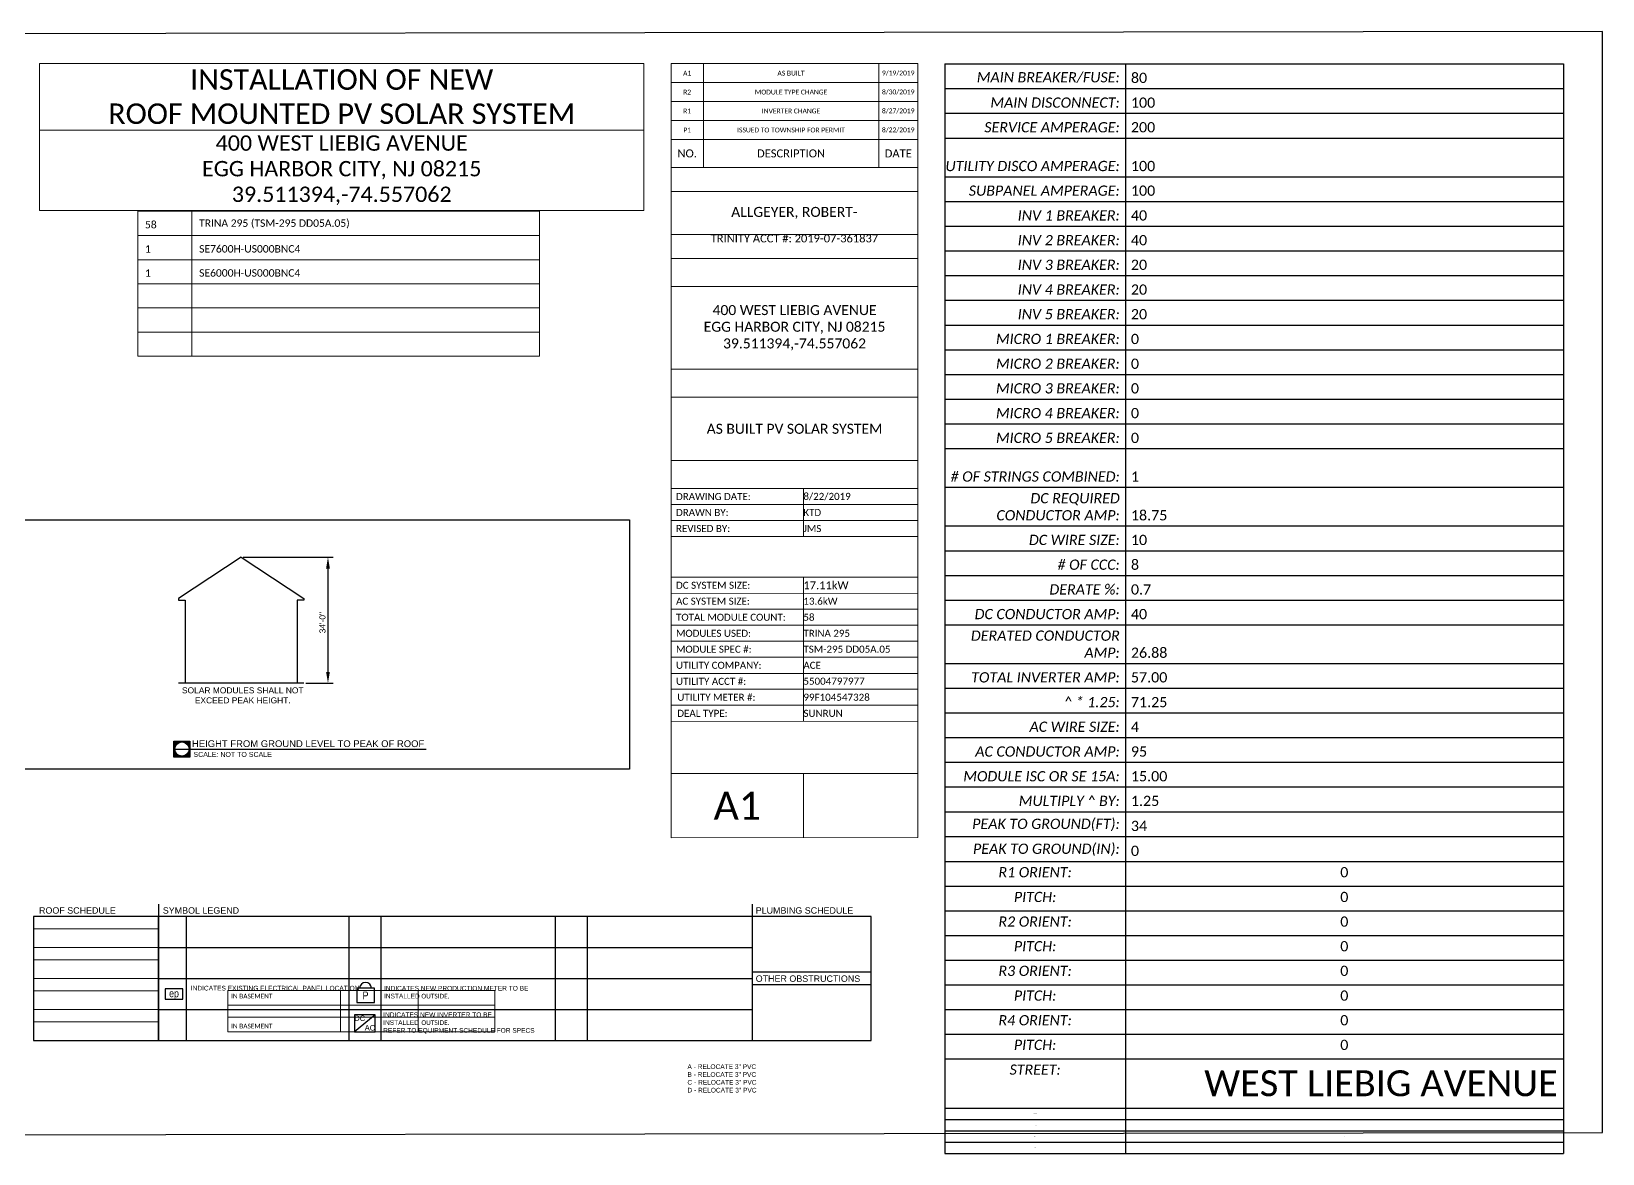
# Model space of a CAD drawing. Header units: feet. Extents: x -13431 to 10247, y 10829 to 29871.
# Drawn here: x 4505 to 5660, y 16765 to 17589 of the extents above; entities that cross this region are included whole.
import ezdxf
from ezdxf.enums import TextEntityAlignment as Align

# ---------------------------------------------------------------- set-up
doc = ezdxf.new("R2010")
doc.units = ezdxf.units.FT
doc.header["$MEASUREMENT"] = 0
doc.layers.add('LOCKED (NO PRINT)', color=7, linetype='Continuous', plot=False)
doc.layers.add('Z - ROOF', color=3, linetype='Continuous')
doc.layers.add('Z - TITLEBLOCK TXT', color=7, linetype='Continuous')
doc.styles.add('PAPER SPACE TXT', font='technic_.ttf', dxfattribs={"height": 0.125})
doc.styles.get("Standard").update_dxf_attribs({"font": 'CALIBRI.TTF'})
doc.styles.add('TITLE BBLOCK TEXT', font='ARIALUNI.TTF')

# ---------------------------------------------------------------- blocks, each defined once
blk = doc.blocks.new('*T70')
at = {"layer": 'Defpoints', "color": 8, "linetype": 'ByBlock', "lineweight": 0, "transparency": 16777216}
for p, q in [((0, 0), (444.3, 0)), ((0, 0), (0, -107.9)), ((444.3, 0), (444.3, -107.9)), ((0, -48.9), (444.3, -48.9)), ((0, -107.9), (444.3, -107.9))]:
    blk.add_line(p, q, dxfattribs=at)
at = {"color": 0, "transparency": 16777216, "width": 437.115, "attachment_point": 5}
for s, insert, char_height in [('{\\fCalibri|b0|i0|c0;INSTALLATION OF NEW^JROOF MOUNTED PV SOLAR SYSTEM', (222.2, -24.4), 15.067), ('{\\fCalibri|b0|i0|c0;400 WEST LIEBIG AVENUE^JEGG HARBOR CITY, NJ 08215^J39.511394,-74.557062', (222.2, -78.4), 11.3)]:
    blk.add_mtext(s, dxfattribs=dict(at, insert=insert, char_height=char_height))
blk = doc.blocks.new('*T71')
at = {"layer": 'Defpoints', "color": 8, "linetype": 'ByBlock', "lineweight": 0, "transparency": 16777216}
for p, q in [((0, 0), (295.2, 0)), ((0, 0), (0, -106.5)), ((39.7, 0), (39.7, -106.5)), ((295.2, 0), (295.2, -106.5)), ((0, -17.9), (295.2, -17.9)), ((0, -35.6), (295.2, -35.6)), ((0, -53.3), (295.2, -53.3)), ((0, -71), (295.2, -71)), ((0, -88.8), (295.2, -88.8)), ((0, -106.5), (295.2, -106.5))]:
    blk.add_line(p, q, dxfattribs=at)
at = {"color": 0, "transparency": 16777216, "char_height": 5.449, "attachment_point": 7}
for s, insert, width in [('{\\fCalibri|b0|i0|c0;58', (5.2, -12.6), 29.27), ('{\\fCalibri|b0|i0|c0;TRINA 295 (TSM-295 DD05A.05)', (45, -12.6), 244.994), ('{\\fCalibri|b0|i0|c0;1', (5.2, -30.4), 29.27), ('{\\fCalibri|b0|i0|c0;SE7600H-US000BNC4', (45, -30.4), 244.994), ('{\\fCalibri|b0|i0|c0;1', (5.2, -48.1), 29.27), ('{\\fCalibri|b0|i0|c0;SE6000H-US000BNC4', (45, -48.1), 244.994), ('{\\fCalibri|b0|i0|c0;', (5.2, -65.8), 29.27), ('{\\fCalibri|b0|i0|c0;', (45, -65.8), 244.994), ('{\\fCalibri|b0|i0|c0;', (5.2, -83.5), 29.27), ('{\\fCalibri|b0|i0|c0;', (45, -83.5), 244.994), ('{\\fCalibri|b0|i0|c0;', (5.2, -101.3), 29.27), ('{\\fCalibri|b0|i0|c0;', (45, -101.3), 244.994)]:
    blk.add_mtext(s, dxfattribs=dict(at, insert=insert, width=width))
blk = doc.blocks.new('*T74')
at = {"layer": 'Defpoints', "color": 8, "linetype": 'ByBlock', "lineweight": 0, "transparency": 16777216}
for p, q in [((0, 0), (91.8, 0)), ((0, 0), (0, -91.1)), ((91.8, 0), (91.8, -91.1)), ((0, -9), (91.8, -9)), ((0, -22.8), (91.8, -22.8)), ((0, -31.8), (91.8, -31.8)), ((0, -45.5), (91.8, -45.5)), ((0, -54.6), (91.8, -54.6)), ((0, -68.3), (91.8, -68.3)), ((0, -77.3), (91.8, -77.3)), ((0, -91.1), (91.8, -91.1))]:
    blk.add_line(p, q, dxfattribs=at)
at = {"color": 0, "transparency": 16777216, "char_height": 3.446, "width": 88.114, "attachment_point": 4}
for s, insert in [('{\\fCalibri|b0|i0|c0;\\L', (1.9, -4.5)), ('{\\fCalibri|b0|i0|c0;', (1.9, -15.9)), ('{\\fCalibri|b0|i0|c0;\\L', (1.9, -27.3)), ('{\\fCalibri|b0|i0|c0;', (1.9, -38.7)), ('{\\fCalibri|b0|i0|c0;\\L', (1.9, -50)), ('{\\fCalibri|b0|i0|c0;', (1.9, -61.4)), ('{\\fCalibri|b0|i0|c0;\\L', (1.9, -72.8)), ('{\\fCalibri|b0|i0|c0;', (1.9, -84.2))]:
    blk.add_mtext(s, dxfattribs=dict(at, insert=insert))
blk = doc.blocks.new('*T104')
at = {"color": 0, "linetype": 'ByBlock', "lineweight": -2, "transparency": 16777216}
for p, q in [((0, 0), (454.5, 0)), ((0, 0), (0, -801)), ((132.6, 0), (132.6, -801)), ((454.5, 0), (454.5, -801)), ((0, -18.3), (454.5, -18.3)), ((0, -36.4), (454.5, -36.4)), ((0, -54.6), (454.5, -54.6)), ((0, -83), (454.5, -83)), ((0, -101.2), (454.5, -101.2)), ((0, -119.4), (454.5, -119.4)), ((0, -137.5), (454.5, -137.5)), ((0, -155.7), (454.5, -155.7)), ((0, -173.8), (454.5, -173.8)), ((0, -192), (454.5, -192)), ((0, -210.2), (454.5, -210.2)), ((0, -228.3), (454.5, -228.3)), ((0, -246.5), (454.5, -246.5)), ((0, -264.7), (454.5, -264.7)), ((0, -282.8), (454.5, -282.8)), ((0, -311.3), (454.5, -311.3)), ((0, -339.7), (454.5, -339.7)), ((0, -357.9), (454.5, -357.9)), ((0, -376.1), (454.5, -376.1)), ((0, -394.2), (454.5, -394.2)), ((0, -412.4), (454.5, -412.4)), ((0, -440.7), (454.5, -440.7)), ((0, -458.9), (454.5, -458.9)), ((0, -477), (454.5, -477)), ((0, -495.2), (454.5, -495.2)), ((0, -513.4), (454.5, -513.4)), ((0, -531.5), (454.5, -531.5)), ((0, -549.7), (454.5, -549.7)), ((0, -568), (454.5, -568)), ((0, -586.4), (454.5, -586.4)), ((0, -604.5), (454.5, -604.5)), ((0, -622.6), (454.5, -622.6)), ((0, -640.8), (454.5, -640.8)), ((0, -658.9), (454.5, -658.9)), ((0, -677), (454.5, -677)), ((0, -695.1), (454.5, -695.1)), ((0, -713.3), (454.5, -713.3)), ((0, -731.4), (454.5, -731.4)), ((0, -767.5), (454.5, -767.5)), ((0, -775.9), (454.5, -775.9)), ((0, -784.2), (454.5, -784.2)), ((0, -792.6), (454.5, -792.6)), ((0, -801), (454.5, -801))]:
    blk.add_line(p, q, dxfattribs=at)
at = {"color": 0, "linetype": 'Continuous', "transparency": 16777216}
for s, insert, char_height, width, attachment_point in [('{\\fCalibri|b0|i1|c0;\\c8355711;MAIN BREAKER/FUSE:', (128.5, -14.2), 7.526, 124.479, 9), ('{\\fCalibri|b0|i0|c0;80', (136.7, -14.2), 7.526, 313.751, 7), ('{\\fCalibri|b0|i1|c0;\\c8355711;MAIN DISCONNECT:', (128.5, -32.4), 7.526, 124.479, 9), ('{\\fCalibri|b0|i0|c0;100', (136.7, -32.4), 7.526, 313.751, 7), ('{\\fCalibri|b0|i1|c0;\\c8355711;SERVICE AMPERAGE:', (128.5, -50.5), 7.526, 124.479, 9), ('{\\fCalibri|b0|i0|c0;200', (136.7, -50.5), 7.526, 313.751, 7), ('{\\fCalibri|b0|i1|c0;\\c8355711;UTILITY DISCO AMPERAGE:', (128.5, -79), 7.526, 124.479, 9), ('{\\fCalibri|b0|i0|c0;100', (136.7, -79), 7.526, 313.751, 7), ('{\\fCalibri|b0|i1|c0;\\c8355711;SUBPANEL AMPERAGE:', (128.5, -97.1), 7.526, 124.479, 9), ('{\\fCalibri|b0|i0|c0;100', (136.7, -97.1), 7.526, 313.751, 7), ('{\\fCalibri|b0|i1|c0;\\c8355711;INV 1 BREAKER:', (128.5, -115.3), 7.526, 124.479, 9), ('{\\fCalibri|b0|i0|c0;40', (136.7, -115.3), 7.526, 313.751, 7), ('{\\fCalibri|b0|i1|c0;\\c8355711;INV 2 BREAKER:', (128.5, -133.5), 7.526, 124.479, 9), ('{\\fCalibri|b0|i0|c0;40', (136.7, -133.5), 7.526, 313.751, 7), ('{\\fCalibri|b0|i1|c0;\\c8355711;INV 3 BREAKER:', (128.5, -151.6), 7.526, 124.479, 9), ('{\\fCalibri|b0|i0|c0;20', (136.7, -151.6), 7.526, 313.751, 7), ('{\\fCalibri|b0|i1|c0;\\c8355711;INV 4 BREAKER:', (128.5, -169.8), 7.526, 124.479, 9), ('{\\fCalibri|b0|i0|c0;20', (136.7, -169.8), 7.526, 313.751, 7), ('{\\fCalibri|b0|i1|c0;\\c8355711;INV 5 BREAKER:', (128.5, -187.9), 7.526, 124.479, 9), ('{\\fCalibri|b0|i0|c0;20', (136.7, -187.9), 7.526, 313.751, 7), ('{\\fCalibri|b0|i1|c0;\\c8355711;MICRO 1 BREAKER:', (128.5, -206.1), 7.526, 124.479, 9), ('{\\fCalibri|b0|i0|c0;0', (136.7, -206.1), 7.526, 313.751, 7), ('{\\fCalibri|b0|i1|c0;\\c8355711;MICRO 2 BREAKER:', (128.5, -224.3), 7.526, 124.479, 9), ('{\\fCalibri|b0|i0|c0;0', (136.7, -224.3), 7.526, 313.751, 7), ('{\\fCalibri|b0|i1|c0;\\c8355711;MICRO 3 BREAKER:', (128.5, -242.4), 7.526, 124.479, 9), ('{\\fCalibri|b0|i0|c0;0', (136.7, -242.4), 7.526, 313.751, 7), ('{\\fCalibri|b0|i1|c0;\\c8355711;MICRO 4 BREAKER:', (128.5, -260.6), 7.526, 124.479, 9), ('{\\fCalibri|b0|i0|c0;0', (136.7, -260.6), 7.526, 313.751, 7), ('{\\fCalibri|b0|i1|c0;\\c8355711;MICRO 5 BREAKER:', (128.5, -278.8), 7.526, 124.479, 9), ('{\\fCalibri|b0|i0|c0;0', (136.7, -278.8), 7.526, 313.751, 7), ('{\\fCalibri|b0|i1|c0;\\c8355711;# OF STRINGS COMBINED:', (128.5, -307.2), 7.526, 124.479, 9), ('{\\fCalibri|b0|i0|c0;1', (136.7, -307.2), 7.526, 313.751, 7), ('{\\fCalibri|b0|i1|c0;\\c8355711;DC REQUIRED CONDUCTOR AMP:', (128.5, -335.7), 7.526, 124.479, 9), ('{\\fCalibri|b0|i0|c0;18.75', (136.7, -335.7), 7.526, 313.751, 7), ('{\\fCalibri|b0|i1|c0;\\c8355711;DC WIRE SIZE:', (128.5, -353.8), 7.526, 124.479, 9), ('{\\fCalibri|b0|i0|c0;10', (136.7, -353.8), 7.526, 313.751, 7), ('{\\fCalibri|b0|i1|c0;\\c8355711;# OF CCC:', (128.5, -372), 7.526, 124.479, 9), ('{\\fCalibri|b0|i0|c0;8', (136.7, -372), 7.526, 313.751, 7), ('{\\fCalibri|b0|i1|c0;\\c8355711;DERATE %:', (128.5, -390.2), 7.526, 124.479, 9), ('{\\fCalibri|b0|i0|c0;0.7', (136.7, -390.2), 7.526, 313.751, 7), ('{\\fCalibri|b0|i1|c0;\\c8355711;DC CONDUCTOR AMP:', (128.5, -408.3), 7.526, 124.479, 9), ('{\\fCalibri|b0|i0|c0;40', (136.7, -408.3), 7.526, 313.751, 7), ('{\\fCalibri|b0|i1|c0;\\c8355711;DERATED CONDUCTOR AMP:', (128.5, -436.7), 7.526, 124.479, 9), ('{\\fCalibri|b0|i0|c0;26.88', (136.7, -436.7), 7.526, 313.751, 7), ('{\\fCalibri|b0|i1|c0;\\c8355711;TOTAL INVERTER AMP:', (128.5, -454.8), 7.526, 124.479, 9), ('{\\fCalibri|b0|i0|c0;57.00', (136.7, -454.8), 7.526, 313.751, 7), ('{\\fCalibri|b0|i1|c0;\\c8355711;^  * 1.25:', (128.5, -473), 7.526, 124.479, 9), ('{\\fCalibri|b0|i0|c0;71.25', (136.7, -473), 7.526, 313.751, 7), ('{\\fCalibri|b0|i1|c0;\\c8355711;AC WIRE SIZE:', (128.5, -491.1), 7.526, 124.479, 9), ('{\\fCalibri|b0|i0|c0;4', (136.7, -491.1), 7.526, 313.751, 7), ('{\\fCalibri|b0|i1|c0;\\c8355711;AC CONDUCTOR AMP:', (128.5, -509.3), 7.526, 124.479, 9), ('{\\fCalibri|b0|i0|c0;95', (136.7, -509.3), 7.526, 313.751, 7), ('{\\fCalibri|b0|i1|c0;\\c8355711;MODULE ISC OR SE 15A:', (128.5, -527.5), 7.526, 124.479, 9), ('{\\fCalibri|b0|i0|c0;15.00', (136.7, -527.5), 7.526, 313.751, 7), ('{\\fCalibri|b0|i1|c0;\\c8355711;MULTIPLY ^  BY:', (128.5, -545.6), 7.526, 124.479, 9), ('{\\fCalibri|b0|i0|c0;1.25', (136.7, -545.6), 7.526, 313.751, 7), ('{\\fCalibri|b0|i1|c0;\\c8355711;PEAK TO GROUND(FT):', (128.5, -564), 7.526, 124.479, 9), ('{\\fCalibri|b0|i0|c0;34', (136.7, -564), 7.526, 313.751, 7), ('{\\fCalibri|b0|i1|c0;\\c8355711;PEAK TO GROUND(IN):', (128.5, -582.3), 7.526, 124.479, 9), ('{\\fCalibri|b0|i0|c0;0', (136.7, -582.3), 7.526, 313.751, 7), ('{\\fCalibri|b0|i1|c0;\\c8355711;R1 ORIENT:', (66.3, -590.4), 7.5, 124.479, 2), ('{\\fCalibri|b0|i0|c0;0', (293.5, -590.4), 7.5, 313.751, 2), ('{\\fCalibri|b0|i1|c0;\\c8355711;PITCH:', (66.3, -608.6), 7.5, 124.479, 2), ('{\\fCalibri|b0|i0|c0;0', (293.5, -608.6), 7.5, 313.751, 2), ('{\\fCalibri|b0|i1|c0;\\c8355711;R2 ORIENT:', (66.3, -626.7), 7.5, 124.479, 2), ('{\\fCalibri|b0|i0|c0;0', (293.5, -626.7), 7.5, 313.751, 2), ('{\\fCalibri|b0|i1|c0;\\c8355711;PITCH:', (66.3, -644.8), 7.5, 124.479, 2), ('{\\fCalibri|b0|i0|c0;0', (293.5, -644.8), 7.5, 313.751, 2), ('{\\fCalibri|b0|i1|c0;\\c8355711;R3 ORIENT:', (66.3, -662.9), 7.5, 124.479, 2), ('{\\fCalibri|b0|i0|c0;0', (293.5, -662.9), 7.5, 313.751, 2), ('{\\fCalibri|b0|i1|c0;\\c8355711;PITCH:', (66.3, -681.1), 7.5, 124.479, 2), ('{\\fCalibri|b0|i0|c0;0', (293.5, -681.1), 7.5, 313.751, 2), ('{\\fCalibri|b0|i1|c0;\\c8355711;R4 ORIENT:', (66.3, -699.2), 7.5, 124.479, 2), ('{\\fCalibri|b0|i0|c0;0', (293.5, -699.2), 7.5, 313.751, 2), ('{\\fCalibri|b0|i1|c0;\\c8355711;PITCH:', (66.3, -717.3), 7.5, 124.479, 2), ('{\\fCalibri|b0|i0|c0;0', (293.5, -717.3), 7.5, 313.751, 2), ('{\\fCalibri|b0|i1|c0;\\c8355711;STREET:', (66.3, -735.5), 7.5, 124.479, 2), ('{\\fCalibri|b0|i0|c0;unfusedDiscoPartNum', (66.3, -771.6), 0.18, 124.479, 2), ('{\\fCalibri|b0|i0|c0;DU222RB', (293.5, -771.6), 0.18, 313.751, 2), ('{\\fCalibri|b0|i0|c0;Busbar Amperage', (66.3, -779.9), 0.18, 124.479, 2), ('{\\fCalibri|b0|i0|c0;200', (293.5, -779.9), 0.18, 313.751, 2), ('{\\fCalibri|b0|i0|c0;fusedDiscoPartNum', (66.3, -788.3), 0.18, 124.479, 2), ('{\\fCalibri|b0|i0|c0;NEC705.12', (66.3, -796.7), 0.18, 124.479, 2), ('{\\fCalibri|b0|i0|c0;D323N', (293.5, -788.3), 0.18, 313.751, 2), ('{\\fCalibri|b0|i0|c0;D', (293.5, -796.7), 0.18, 313.751, 2)]:
    blk.add_mtext(s, dxfattribs=dict(at, insert=insert, char_height=char_height, width=width, attachment_point=attachment_point))
at = {"color": 10, "linetype": 'Continuous', "transparency": 16777216, "insert": (450.4, -749.4), "char_height": 19, "width": 313.751, "attachment_point": 6}
blk.add_mtext('{\\fCalibri|b0|i0|c0;WEST LIEBIG AVENUE', dxfattribs=at)
blk = doc.blocks.new('*T110')
at = {"layer": 'Defpoints', "color": 8, "linetype": 'ByBlock', "lineweight": 0, "transparency": 16777216}
for p, q in [((0, 0), (181.3, 0)), ((0, 0), (0.1, -568.9)), ((23.7, 0), (23.7, -76.3)), ((152.6, 0), (152.6, -76.3)), ((181.3, 0), (181.3, -568.8)), ((0, -13.9), (181.3, -13.9)), ((0, -27.9), (181.3, -27.9)), ((0, -41.8), (181.3, -41.8)), ((0, -55.7), (181.3, -55.7)), ((0, -76.3), (181.3, -76.3)), ((0, -94), (181.3, -94)), ((0, -125.5), (181.3, -125.5)), ((0, -143.1), (181.3, -143.1)), ((0, -163.7), (181.3, -163.7)), ((0, -224.5), (181.3, -224.5)), ((0, -245.1), (181.3, -245.1)), ((0, -291.7), (181.3, -291.7)), ((0, -312.3), (181.3, -312.3)), ((97.2, -312.3), (97.2, -347.6)), ((0, -324.1), (181.3, -324)), ((0, -335.8), (181.3, -335.8)), ((0, -347.6), (181.3, -347.6)), ((0, -377.5), (181.3, -377.5)), ((97.2, -377.5), (97.2, -483.3)), ((0, -389.3), (181.3, -389.2)), ((0, -401), (181.3, -401)), ((0, -412.8), (181.3, -412.8)), ((0, -424.5), (181.3, -424.5)), ((0, -436.3), (181.3, -436.3)), ((0, -448.1), (181.3, -448.1)), ((0, -459.8), (181.3, -459.8)), ((0, -471.6), (181.3, -471.6)), ((0, -483.4), (181.3, -483.3)), ((0, -521.8), (181.3, -521.8)), ((97.2, -521.8), (97.2, -568.9)), ((0.1, -568.9), (181.3, -568.8))]:
    blk.add_line(p, q, dxfattribs=at)
at = {"color": 7, "transparency": 16777216, "rotation": 0.0052}
for s, insert, char_height, width, attachment_point in [('{\\fCalibri|b0|i0|c0;A1', (11.8, -7), 3.552, 23.663, 5), ('{\\fCalibri|b0|i0|c0;AS BUILT', (88.1, -7), 3.552, 128.92, 5), ('{\\fCalibri|b0|i0|c0;9/19/2019', (166.9, -7), 3.552, 28.683, 5), ('{\\fCalibri|b0|i0|c0;R2', (11.8, -20.9), 3.552, 23.663, 5), ('{\\fCalibri|b0|i0|c0;MODULE TYPE CHANGE', (88.1, -20.9), 3.552, 128.92, 5), ('{\\fCalibri|b0|i0|c0;8/30/2019', (166.9, -20.9), 3.552, 28.683, 5), ('{\\fCalibri|b0|i0|c0;R1', (11.8, -34.8), 3.552, 23.663, 5), ('{\\fCalibri|b0|i0|c0;INVERTER CHANGE', (88.1, -34.8), 3.552, 128.92, 5), ('{\\fCalibri|b0|i0|c0;8/27/2019', (166.9, -34.8), 3.552, 28.683, 5), ('{\\fCalibri|b0|i0|c0;P1', (11.8, -48.8), 3.552, 23.663, 5), ('{\\fCalibri|b0|i0|c0;ISSUED TO TOWNSHIP FOR PERMIT', (88.1, -48.8), 3.552, 128.92, 5), ('{\\fCalibri|b0|i0|c0;8/22/2019', (166.9, -48.8), 3.552, 28.683, 5), ('{\\fCalibri|b0|i0|c0;NO.', (11.8, -66), 5.882, 23.663, 5), ('{\\fCalibri|b0|i0|c0;DESCRIPTION', (88.1, -66), 5.882, 128.92, 5), ('{\\fCalibri|b0|i0|c0;DATE', (166.9, -66), 5.882, 28.683, 5), ('{\\fCalibri|b0|i0|c0;', (90.6, -85.1), 7.103, 181.266, 5), ('{\\fCalibri|b0|i0|c0;ALLGEYER, ROBERT-', (90.6, -109.7), 7.352, 181.266, 5), ('{\\fCalibri|b0|i0|c0;TRINITY ACCT #: 2019-07-361837', (90.6, -125.5), 5.882, 181.266, 2), ('{\\fCalibri|b0|i0|c0;', (90.6, -153.4), 8.823, 181.266, 5), ('{\\fCalibri|b0|i0|c0;400 WEST LIEBIG AVENUE^JEGG HARBOR CITY, NJ 08215^J39.511394,-74.557062', (90.7, -194.1), 7.352, 181.266, 5), ('{\\fCalibri|b0|i0|c0;AS BUILT PV SOLAR SYSTEM', (90.7, -268.4), 7.352, 181.266, 5), ('{\\fCalibri|b0|i0|c0;', (3.6, -302), 5.166, 174.162, 4), ('{\\fCalibri|b0|i0|c0;DRAWING DATE:', (3.6, -318.2), 5.166, 90.087, 4), ('{\\fCalibri|b0|i0|c0;8/22/2019', (97.2, -318.2), 5.166, 84.076, 4), ('{\\fCalibri|b0|i0|c0;DRAWN BY:', (3.6, -329.9), 5.166, 90.087, 4), ('{\\fCalibri|b0|i0|c0;KTD', (97.2, -329.9), 5.166, 84.076, 4), ('{\\fCalibri|b0|i0|c0;REVISED BY:', (3.6, -341.7), 5.166, 90.087, 4), ('{\\fCalibri|b0|i0|c0;JMS', (97.2, -341.7), 5.166, 84.076, 4), ('{\\fCalibri|b0|i0|c0;', (3.6, -362.5), 5.166, 174.162, 4), ('{\\fCalibri|b0|i0|c0;DC SYSTEM SIZE:', (3.6, -383.4), 5.166, 90.065, 4), ('{\\fCalibri|b0|i0|c0;AC SYSTEM SIZE:', (3.6, -395.1), 5.166, 90.087, 4), ('{\\fCalibri|b0|i0|c0;13.6kW', (97.2, -395.1), 5.166, 84.076, 4), ('{\\fCalibri|b0|i0|c0;58', (97.2, -406.9), 5.166, 84.076, 4), ('{\\fCalibri|b0|i0|c0;TOTAL MODULE COUNT:', (3.6, -406.9), 5.166, 90.087, 4), ('{\\fCalibri|b0|i0|c0;MODULES USED:', (3.6, -418.7), 5.166, 90.087, 4), ('{\\fCalibri|b0|i0|c0;TRINA 295', (97.2, -418.7), 5.166, 84.076, 4), ('{\\fCalibri|b0|i0|c0;MODULE SPEC #:', (3.6, -430.4), 5.166, 90.087, 4), ('{\\fCalibri|b0|i0|c0;TSM-295 DD05A.05', (97.2, -430.4), 5.166, 84.076, 4), ('{\\fCalibri|b0|i0|c0;UTILITY COMPANY:', (3.6, -442.2), 5.166, 90.087, 4), ('{\\fCalibri|b0|i0|c0;ACE', (97.2, -442.2), 5.166, 84.076, 4), ('{\\fCalibri|b0|i0|c0;UTILITY ACCT #:', (3.6, -454), 5.188, 90.087, 4), ('{\\fCalibri|b0|i0|c0;55004797977', (97.2, -453.9), 5.188, 84.076, 4), ('{\\fCalibri|b0|i0|c0;UTILITY METER #:', (4.5, -465.7), 5.188, 88.367, 4), ('{\\fCalibri|b0|i0|c0;DEAL TYPE:', (4.5, -477.5), 5.188, 88.315, 4)]:
    blk.add_mtext(s, dxfattribs=dict(at, insert=insert, char_height=char_height, width=width, attachment_point=attachment_point))
at = {"color": 0, "transparency": 16777216, "rotation": 0.0052}
for s, insert, char_height, width, attachment_point in [('{\\fCalibri|b0|i0|c0;', (90.7, -234.8), 10.456, 181.266, 5), ('{\\fCalibri|b0|i0|c0;17.11kW', (97.2, -383.4), 5.882, 84.076, 4), ('{\\fCalibri|b0|i0|c0;99F104547328', (97.2, -465.7), 5.188, 84.076, 4), ('{\\fCalibri|b0|i0|c0;SUNRUN', (97.2, -477.5), 5.188, 84.076, 4), ('{\\fCalibri|b0|i0|c0;', (90.7, -502.6), 20.457, 181.266, 5), ('{\\fCalibri|b0|i0|c0;', (139.3, -528.6), 0.18, 70.438, 2), ('{\\fCalibri|b0|i0|c0;A1', (48.6, -545.3), 20.562, 83.552, 5)]:
    blk.add_mtext(s, dxfattribs=dict(at, insert=insert, char_height=char_height, width=width, attachment_point=attachment_point))
blk = doc.blocks.new('A$C754918D2')
at = {"linetype": 'Continuous'}
for p, q in [((-3.7, 11.6), (-3.7, 0.4)), ((10.1, 11.6), (-3.7, 11.6)), ((-3.7, 0.4), (10.1, 0.4)), ((10.1, 0.4), (10.1, 11.6))]:
    blk.add_line(p, q, dxfattribs=at)
blk.add_arc((3.2, 11.6), 4.64, 0.0033, 180.0033, dxfattribs=at)
at = {"style": 'PAPER SPACE TXT'}
blk.add_text('P', height=6, dxfattribs=at).set_placement((3.2, 6), align=Align.MIDDLE_CENTER)
blk = doc.blocks.new('GENERIC INVERTER')
blk.add_line((0.284, 0.231), (0, 0))
at = {"linetype": 'Continuous', "flags": 128}
blk.add_lwpolyline([(0.284, 0.231), (0, 0.231), (0, 0), (0.284, 0)], close=True, dxfattribs=at)
at = {"style": 'PAPER SPACE TXT'}
for s, p in [('DC', (0.072, 0.186)), ('AC', (0.212, 0.055))]:
    blk.add_text(s, height=0.075, dxfattribs=at).set_placement(p, align=Align.MIDDLE_CENTER)
blk = doc.blocks.new('A$C18892F71')
at = {"linetype": 'Continuous'}
for p, q in [((-0.124, 0.108), (-0.124, 0.01)), ((0.048, 0.108), (-0.124, 0.108)), ((-0.124, 0.01), (0.048, 0.01)), ((0.048, 0.01), (0.048, 0.108))]:
    blk.add_line(p, q, dxfattribs=at)
at = {"style": 'PAPER SPACE TXT'}
blk.add_text('ep', height=0.075, dxfattribs=at).set_placement((-0.038, 0.065), align=Align.MIDDLE_CENTER)
blk = doc.blocks.new('*T228')
at = {"layer": 'Defpoints', "color": 8, "linetype": 'ByBlock', "lineweight": 0, "transparency": 16777216}
for p, q in [((0, 0), (196.3, 0)), ((0, 0), (0, -30.3)), ((82.8, 0), (82.8, -30.3)), ((139.8, 0), (139.8, -30.3)), ((196.3, 0), (196.3, -30.3)), ((0, -10.8), (196.3, -10.8)), ((0, -19.5), (196.3, -19.5)), ((0, -30.3), (196.3, -30.3))]:
    blk.add_line(p, q, dxfattribs=at)
at = {"color": 0, "transparency": 16777216, "char_height": 3.438}
for s, insert, width, attachment_point in [('{\\fCalibri|b0|i0|c0;', (2.4, -10.8), 78.001, 1), ('{\\fCalibri|b0|i0|c0;IN BASEMENT', (2.4, -2.4), 78.001, 1), ('{\\fCalibri|b0|i0|c0;', (85.3, -2.4), 52.08, 1), ('{\\fCalibri|b0|i0|c0;', (85.3, -10.8), 52.08, 1), ('{\\fCalibri|b0|i0|c0;', (142.2, -10.8), 51.743, 1), ('{\\fCalibri|b0|i0|c0;OUTSIDE.', (142.2, -2.4), 51.743, 1), ('{\\fCalibri|b0|i0|c0;', (85.3, -21.9), 52.08, 1), ('{\\fCalibri|b0|i0|c0;OUTSIDE.', (142.2, -21.9), 51.743, 1), ('{\\fCalibri|b0|i0|c0;IN BASEMENT', (2.4, -27.9), 78.001, 7)]:
    blk.add_mtext(s, dxfattribs=dict(at, insert=insert, width=width, attachment_point=attachment_point))

msp = doc.modelspace()

# ---------------------------------------------------------------- hatches: boundary and pattern name
h = msp.add_hatch(color=6)
h.dxf.hatch_style = 1
h.paths.add_polyline_path([(4621.46, 17067.78), (4609.67, 17067.78), (4609.67, 17055.99), (4621.46, 17055.99)])
h.paths.add_polyline_path([(4620.8, 17061.89, -1), (4610.33, 17061.89, -1)], flags=16)

# ---------------------------------------------------------------- linework, layer by layer
at = {"color": 0}
for q in [(4612.99, 17172.48), (4705.16, 17172.48)]:
    msp.add_line((4659.08, 17202.87), q, dxfattribs=at)
at = {"color": 1}
for p, q in [((4660.44, 17202.87), (4726.66, 17202.87)), ((4722.89, 17194.53), (4722.89, 17118.64)), ((4706.53, 17110.3), (4726.66, 17110.3))]:
    msp.add_line(p, q, dxfattribs=at)
at = {"color": 3}
msp.add_line((4705.16, 17110.3), (4612.99, 17110.3), dxfattribs=at)
at = {"color": 6}
msp.add_line((4609.67, 17061.89), (4795.12, 17061.89), dxfattribs=at)
at = {"color": 8, "lineweight": 0}
msp.add_line((4506.44, 16938.78), (4506.44, 16847.72), dxfattribs=at)
at = {"color": 6}
msp.add_lwpolyline([(4609.67, 17067.78), (4621.46, 17067.78), (4621.46, 17055.99), (4609.67, 17055.99)], close=True, dxfattribs=at)
msp.add_circle((4615.57, 17061.89), 5.23, dxfattribs=at)
at = {"color": 1}
for points in [[(4721.5, 17194.53), (4724.28, 17194.53), (4722.89, 17202.87)], [(4721.5, 17118.64), (4724.28, 17118.64), (4722.89, 17110.3)]]:
    msp.add_solid(points, dxfattribs=at)
at = {"layer": 'LOCKED (NO PRINT)'}
for p, q in [((4598.28, 16947.9), (4598.28, 16847.72)), ((5034.68, 16947.9), (5034.68, 16847.72))]:
    msp.add_line(p, q, dxfattribs=at)
at = {"layer": 'LOCKED (NO PRINT)', "color": 4}
for p, q in [((4618.71, 16938.78), (4618.71, 16847.72)), ((4738.16, 16938.78), (4738.16, 16847.72)), ((4761.66, 16938.78), (4761.66, 16847.72)), ((4889.91, 16938.78), (4889.91, 16847.72)), ((4913.41, 16938.78), (4913.41, 16847.72)), ((4598.28, 16916.01), (5034.68, 16916.01)), ((4598.28, 16893.25), (5034.68, 16893.25)), ((4598.28, 16870.48), (5034.68, 16870.48)), ((4598.28, 16870.48), (5034.68, 16870.48))]:
    msp.add_line(p, q, dxfattribs=at)
at = {"layer": 'LOCKED (NO PRINT)', "color": 1}
for p, q in [((5122.18, 16897.8), (5034.68, 16897.8)), ((5122.18, 16888.68), (5034.68, 16888.68))]:
    msp.add_line(p, q, dxfattribs=at)
at = {"layer": 'LOCKED (NO PRINT)', "color": 1, "linetype": 'Continuous'}
msp.add_lwpolyline([(5659.58, 17589.32), (3899.63, 17586.77), (3899.63, 16777.63), (5659.58, 16780.18)], close=True, dxfattribs=at).dxf.unprotected_set("ltscale", 0)
at = {"layer": 'LOCKED (NO PRINT)', "color": 1}
for points in [[(3949.45, 17230.38), (4944.48, 17230.38), (4944.48, 17047.15), (3949.45, 17047.15)], [(4598.28, 16938.78), (4506.44, 16938.78), (4506.44, 16847.72), (4598.28, 16847.72)], [(5122.18, 16938.78), (5034.68, 16938.78), (5034.68, 16847.72), (5122.18, 16847.72)]]:
    msp.add_lwpolyline(points, close=True, dxfattribs=at)
at = {"layer": 'LOCKED (NO PRINT)', "color": 7}
msp.add_lwpolyline([(5122.18, 16938.78), (4506.44, 16938.78), (4506.44, 16847.72), (5122.18, 16847.72)], close=True, dxfattribs=at)
at = {"layer": 'Z - ROOF', "color": 7}
for p, q in [((4612.99, 17172.48), (4612.99, 17171.28)), ((4612.99, 17171.28), (4617.84, 17171.28)), ((4705.16, 17171.28), (4700.31, 17171.28)), ((4705.16, 17172.48), (4705.16, 17171.28))]:
    msp.add_line(p, q, dxfattribs=at)
at = {"layer": 'Z - ROOF', "color": 7, "flags": 128}
for points in [[(4617.84, 17171.28), (4617.84, 17110.3)], [(4700.31, 17171.28), (4700.31, 17110.3)]]:
    msp.add_lwpolyline(points, dxfattribs=at)

# ---------------------------------------------------------------- block references
for name, p in [('*T70', (4510.78, 17565.72)), ('*T110', (4975.07, 17565.63)), ('*T104', (5176.27, 17565.55)), ('*T71', (4583.19, 17457.13)), ('*T74', (4506.44, 16938.78)), ('*T228', (4649.29, 16884.42))]:
    msp.add_blockref(name, p)
at = {"layer": 'LOCKED (NO PRINT)'}
for name, p, xscale, yscale, zscale in [('A$C18892F71', (4612.59, 16877.44), 75.15474559716829, 75.15474559716829, 75.15474559716829), ('A$C754918D2', (4747.48, 16875.18), 0.9394343199646036, 0.9394343199646036, 0.9394343199646036), ('GENERIC INVERTER', (4742.35, 16854.08), 53.59547997136895, 53.59547997136895, 53.59547997136895)]:
    msp.add_blockref(name, p, dxfattribs=dict(at, xscale=xscale, yscale=yscale, zscale=zscale))

# ---------------------------------------------------------------- texts
at = {"layer": 'LOCKED (NO PRINT)', "color": 7, "style": 'TITLE BBLOCK TEXT'}
for s, p in [('ROOF SCHEDULE', (4510.53, 16940.93)), ('SYMBOL LEGEND', (4601.51, 16940.93)), ('PLUMBING SCHEDULE', (5037.22, 16940.93)), ('OTHER OBSTRUCTIONS', (5037.22, 16890.83))]:
    msp.add_text(s, height=4.6902, rotation=359.98856, dxfattribs=at).set_placement(p)
at = {"layer": 'Z - TITLEBLOCK TXT', "color": 7, "style": 'TITLE BBLOCK TEXT'}
for s, insert, char_height, width, attachment_point, rotation in [('{\\C1;34\\A1;\\C7;\'-\\A0;\\C1;0\\A1;\\C7;"}', (4716.62, 17146.88), 4.4278, 72.8358, 1, 89.98856), ('SOLAR MODULES SHALL NOT EXCEED PEAK HEIGHT.', (4660.26, 17107.25), 4.4278, 102.768, 2, 359.98856), ('HEIGHT FROM GROUND LEVEL TO PEAK OF ROOF', (4622.93, 17068.35), 4.9766, 197.5264, 1, 359.98856), ('SCALE: NOT TO SCALE', (4624.04, 17059.78), 3.6907, 80.1638, 1, 359.98856), ('\\pi-3.45467,l3.45467;  INDICATES EXISTING ELECTRICAL PANEL LOCATION:', (4619.42, 16887.9), 3.4547, 124.6868, 1, 359.98856), ('INDICATES NEW PRODUCTION METER TO BE INSTALLED', (4764.04, 16887.83), 3.4547, 125.2396, 1, 359.98856), ('\\pi-3.45467,l3.45467;  INDICATES NEW INVERTER TO BE \\P  INSTALLED\\P  REFER TO EQUIPMENT SCHEDULE FOR SPECS  ', (4760.78, 16868.35), 3.4547, 124.6686, 1, 359.98856), ('A - RELOCATE 3" PVC\\PB - RELOCATE 3" PVC\\PC - RELOCATE 3" PVC\\PD - RELOCATE 3" PVC', (4987.06, 16830.2), 3.4547, 112.2796, 1, 359.98856)]:
    msp.add_mtext(s, dxfattribs=dict(at, insert=insert, char_height=char_height, width=width, attachment_point=attachment_point, rotation=rotation))

doc.saveas('drawing.dxf')
